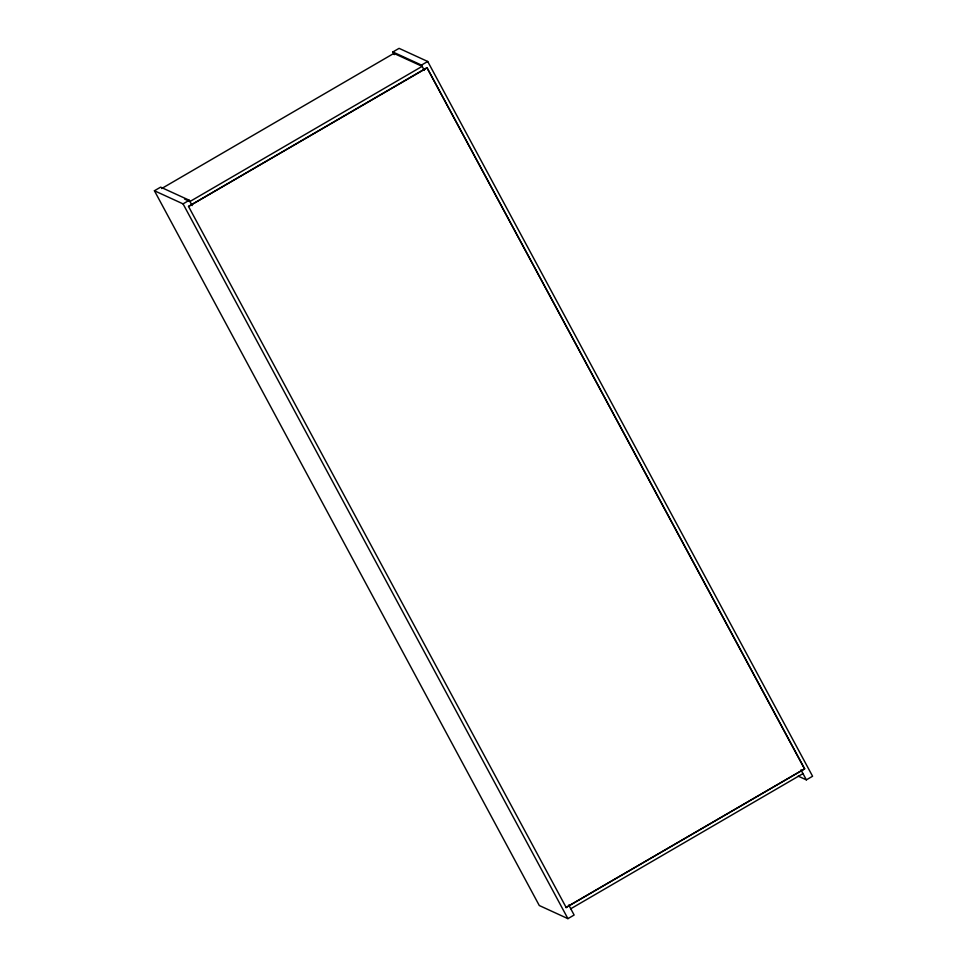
<?xml version="1.0" encoding="UTF-8"?>
<svg xmlns="http://www.w3.org/2000/svg" width="967" height="967" viewBox="0 0 967 967"><rect width="100%" height="100%" fill="white"/><g stroke="black" fill="none" stroke-linecap="round" stroke-linejoin="round"><path stroke-width="1.45" d="M568.741 905.003L574.132 915.024L567.919 918.65L539.284 905.523L154.418 190.753L160.643 187.139L189.278 200.254L192.131 205.572M394.294 54.623L392.868 51.976L399.081 48.35L427.716 61.477L812.582 776.247L806.357 779.861L798.174 776.114M161.658 188.541L393.883 53.378L422.168 66.348L189.943 201.511L184.564 199.045M154.418 190.753L183.053 203.88L189.278 200.254M392.868 51.976L421.491 65.091L427.716 61.477M566.227 907.602L188.529 206.455L426.967 67.678L804.665 768.825L565.997 907.505L804.665 768.825M427.196 67.775L188.529 206.455M570.76 908.762L802.985 773.6M426.967 67.678L804.435 768.717M421.491 65.091L424.356 70.41M800.954 769.829L806.357 779.861M183.053 203.88L567.919 918.65"/></g></svg>
